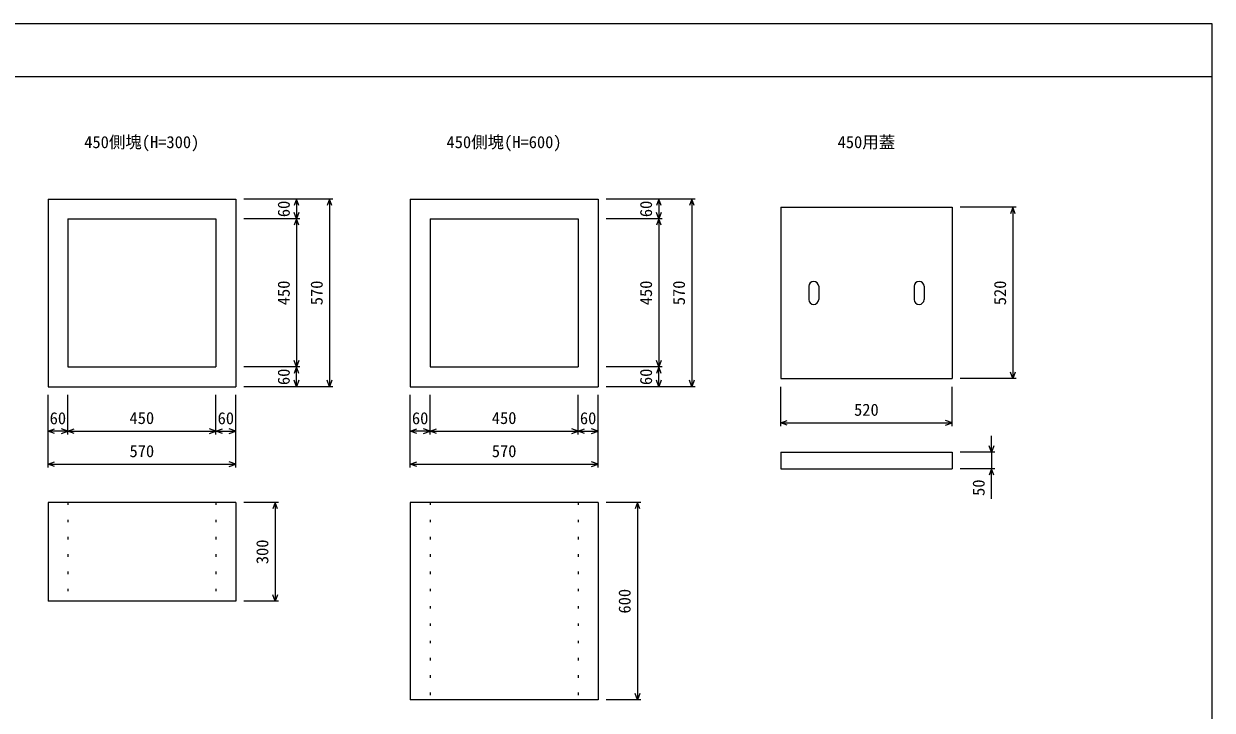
# Model space of a CAD drawing. Units: millimetres, scale not verified. Extents: x -12600 to 12600, y -8910 to 8910.
# Drawn here: x -1740 to 1868, y -4908 to -2823 of the extents above; entities that cross this region are included whole.
import ezdxf
from ezdxf.enums import TextEntityAlignment as Align

# ---------------------------------------------------------------- set-up
doc = ezdxf.new("R2010")
doc.units = ezdxf.units.MM
doc.header["$LTSCALE"] = 30
doc.linetypes.add('DOTTED', pattern=[1.75, 0.25, -1.5])
for name, color, linetype, lineweight in [('0-0_DIM', 7, 'Continuous', 25), ('0-4_OUTLINE', 3, 'Continuous', 25), ('0-5_OUTLINE2', 4, 'DOTTED', 25), ('0-6_TXT', 7, 'Continuous', 25)]:
    doc.layers.add(name, color=color, linetype=linetype, lineweight=lineweight)
doc.styles.add('ＭＳ ゴシック', font='')
doc.styles.get('ＭＳ ゴシック').set_extended_font_data('MS Gothic')

msp = doc.modelspace()

# ---------------------------------------------------------------- linework, layer by layer
at = {"layer": '0-0_DIM'}
for p, q in [((-4631.52, -2983.43), (1868.48, -2983.43)), ((-801.52, -3355.81), (-1071.52, -3355.81)), ((-911.52, -3355.81), (-911.52, -3415.81)), ((-811.52, -3355.81), (-811.52, -3925.81)), ((298.48, -3355.81), (28.48, -3355.81)), ((188.48, -3355.81), (188.48, -3415.81)), ((288.48, -3355.81), (288.48, -3925.81)), ((1273.48, -3380.81), (1103.48, -3380.81)), ((1263.48, -3380.81), (1263.48, -3900.81)), ((-901.52, -3415.81), (-1071.52, -3415.81)), ((-911.52, -3415.81), (-911.52, -3865.81)), ((198.48, -3415.81), (28.48, -3415.81)), ((188.48, -3415.81), (188.48, -3865.81)), ((-901.52, -3865.81), (-1071.52, -3865.81)), ((-911.52, -3925.81), (-911.52, -3865.81)), ((198.48, -3865.81), (28.48, -3865.81)), ((188.48, -3925.81), (188.48, -3865.81)), ((-801.52, -3925.81), (-1071.52, -3925.81)), ((298.48, -3925.81), (28.48, -3925.81)), ((558.48, -4045.81), (558.48, -3925.81)), ((1078.48, -4045.81), (1078.48, -3925.81)), ((1273.48, -3900.81), (1103.48, -3900.81)), ((-1666.52, -4170.81), (-1666.52, -3950.81)), ((-1606.52, -4070.81), (-1606.52, -3950.81)), ((-1156.52, -4070.81), (-1156.52, -3950.81)), ((-1096.52, -4170.81), (-1096.52, -3950.81)), ((-566.52, -4170.81), (-566.52, -3950.81)), ((-506.52, -4070.81), (-506.52, -3950.81)), ((-56.52, -4070.81), (-56.52, -3950.81)), ((3.48, -4170.81), (3.48, -3950.81)), ((558.48, -4035.81), (1078.48, -4035.81)), ((-1606.52, -4060.81), (-1666.52, -4060.81)), ((-1606.52, -4060.81), (-1156.52, -4060.81)), ((-1156.52, -4060.81), (-1096.52, -4060.81)), ((-506.52, -4060.81), (-566.52, -4060.81)), ((-506.52, -4060.81), (-56.52, -4060.81)), ((-56.52, -4060.81), (3.48, -4060.81)), ((1198.48, -4124.8), (1198.48, -4074.8)), ((1208.48, -4124.8), (1103.48, -4124.8)), ((1198.48, -4124.8), (1198.48, -4174.8)), ((-1666.52, -4160.81), (-1096.52, -4160.81)), ((-566.52, -4160.81), (3.48, -4160.81)), ((1208.48, -4174.8), (1103.48, -4174.8)), ((1198.48, -4266.84), (1198.48, -4174.8)), ((-966.52, -4277.27), (-1071.52, -4277.27)), ((-976.52, -4277.27), (-976.52, -4577.27)), ((133.48, -4277.27), (28.48, -4277.27)), ((123.48, -4277.27), (123.48, -4877.27)), ((-966.52, -4577.27), (-1071.52, -4577.27)), ((133.48, -4877.27), (28.48, -4877.27))]:
    msp.add_line(p, q, dxfattribs=at)
msp.add_lwpolyline([(-4631.52, -6823.43), (1868.48, -6823.43), (1868.48, -2823.43), (-4631.52, -2823.43)], close=True, dxfattribs=at)
for points in [[(-904.44, -3375.27), (-911.52, -3355.81), (-918.61, -3375.27)], [(-804.44, -3375.27), (-811.52, -3355.81), (-818.61, -3375.27)], [(195.56, -3375.27), (188.48, -3355.81), (181.39, -3375.27)], [(295.56, -3375.27), (288.48, -3355.81), (281.39, -3375.27)], [(1270.56, -3400.27), (1263.48, -3380.81), (1256.39, -3400.27)], [(-904.44, -3396.35), (-911.52, -3415.81), (-918.61, -3396.35)], [(-904.44, -3435.27), (-911.52, -3415.81), (-918.61, -3435.27)], [(195.56, -3396.35), (188.48, -3415.81), (181.39, -3396.35)], [(195.56, -3435.27), (188.48, -3415.81), (181.39, -3435.27)], [(-904.44, -3846.35), (-911.52, -3865.81), (-918.61, -3846.35)], [(195.56, -3846.35), (188.48, -3865.81), (181.39, -3846.35)], [(-904.44, -3885.27), (-911.52, -3865.81), (-918.61, -3885.27)], [(195.56, -3885.27), (188.48, -3865.81), (181.39, -3885.27)], [(1270.56, -3881.35), (1263.48, -3900.81), (1256.39, -3881.35)], [(-904.44, -3906.35), (-911.52, -3925.81), (-918.61, -3906.35)], [(-804.44, -3906.35), (-811.52, -3925.81), (-818.61, -3906.35)], [(195.56, -3906.35), (188.48, -3925.81), (181.39, -3906.35)], [(295.56, -3906.35), (288.48, -3925.81), (281.39, -3906.35)], [(577.93, -4042.9), (558.48, -4035.81), (577.93, -4028.73)], [(1059.02, -4042.9), (1078.48, -4035.81), (1059.02, -4028.73)], [(-1647.07, -4067.9), (-1666.52, -4060.81), (-1647.07, -4053.73)], [(-1625.98, -4067.9), (-1606.52, -4060.81), (-1625.98, -4053.73)], [(-1587.07, -4067.9), (-1606.52, -4060.81), (-1587.07, -4053.73)], [(-1175.98, -4067.9), (-1156.52, -4060.81), (-1175.98, -4053.73)], [(-1137.07, -4067.9), (-1156.52, -4060.81), (-1137.07, -4053.73)], [(-1115.98, -4067.9), (-1096.52, -4060.81), (-1115.98, -4053.73)], [(-547.07, -4067.9), (-566.52, -4060.81), (-547.07, -4053.73)], [(-525.98, -4067.9), (-506.52, -4060.81), (-525.98, -4053.73)], [(-487.07, -4067.9), (-506.52, -4060.81), (-487.07, -4053.73)], [(-75.98, -4067.9), (-56.52, -4060.81), (-75.98, -4053.73)], [(-37.07, -4067.9), (-56.52, -4060.81), (-37.07, -4053.73)], [(-15.98, -4067.9), (3.48, -4060.81), (-15.98, -4053.73)], [(1205.56, -4105.34), (1198.48, -4124.8), (1191.39, -4105.34)], [(-1647.07, -4167.9), (-1666.52, -4160.81), (-1647.07, -4153.73)], [(-1115.98, -4167.9), (-1096.52, -4160.81), (-1115.98, -4153.73)], [(-547.07, -4167.9), (-566.52, -4160.81), (-547.07, -4153.73)], [(-15.98, -4167.9), (3.48, -4160.81), (-15.98, -4153.73)], [(1205.56, -4194.25), (1198.48, -4174.8), (1191.39, -4194.25)], [(-969.44, -4296.72), (-976.52, -4277.27), (-983.61, -4296.72)], [(130.56, -4296.72), (123.48, -4277.27), (116.39, -4296.72)], [(-969.44, -4557.81), (-976.52, -4577.27), (-983.61, -4557.81)], [(130.56, -4857.81), (123.48, -4877.27), (116.39, -4857.81)]]:
    msp.add_lwpolyline(points, dxfattribs=at)
at = {"layer": '0-4_OUTLINE'}
for p, q in [((-1666.52, -3355.81), (-1666.52, -3925.81)), ((-1666.52, -3355.81), (-1096.52, -3355.81)), ((-1096.52, -3355.81), (-1096.52, -3925.81)), ((-566.52, -3355.81), (-566.52, -3925.81)), ((-566.52, -3355.81), (3.48, -3355.81)), ((3.48, -3355.81), (3.48, -3925.81)), ((-1606.52, -3415.81), (-1156.52, -3415.81)), ((-1156.52, -3415.81), (-1156.52, -3865.81)), ((-506.52, -3415.81), (-56.52, -3415.81)), ((-56.52, -3415.81), (-56.52, -3865.81)), ((643.48, -3620.81), (643.48, -3660.81)), ((673.48, -3620.81), (673.48, -3660.81)), ((963.48, -3620.81), (963.48, -3660.81)), ((993.48, -3620.81), (993.48, -3660.81)), ((-1666.52, -3925.81), (-1096.52, -3925.81)), ((-566.52, -3925.81), (3.48, -3925.81)), ((558.48, -4124.8), (558.48, -4174.8)), ((558.48, -4174.8), (1078.48, -4174.8)), ((-1096.52, -4277.27), (-1666.52, -4277.27)), ((-1666.52, -4277.27), (-1666.52, -4577.27)), ((3.48, -4277.27), (-566.52, -4277.27)), ((-566.52, -4277.27), (-566.52, -4877.27)), ((3.48, -4277.27), (3.48, -4877.27)), ((3.48, -4877.27), (-566.52, -4877.27))]:
    msp.add_line(p, q, dxfattribs=at)
for points in [[(558.48, -3380.81), (558.48, -3900.81), (1078.48, -3900.81)], [(558.48, -3380.81), (1078.48, -3380.81), (1078.48, -3900.81)], [(-1606.52, -3415.81), (-1606.52, -3865.81), (-1156.52, -3865.81)], [(-506.52, -3415.81), (-506.52, -3865.81), (-56.52, -3865.81)], [(558.48, -4124.8), (1078.48, -4124.8), (1078.48, -4174.8)], [(-1096.52, -4277.27), (-1096.52, -4577.27), (-1666.52, -4577.27)]]:
    msp.add_lwpolyline(points, dxfattribs=at)
for centre, start, end in [((658.48, -3620.81), 0, 180), ((978.48, -3620.81), 0, 180), ((658.48, -3660.81), 180, 0), ((978.48, -3660.81), 180, 0)]:
    msp.add_arc(centre, 15, start, end, dxfattribs=at)
at = {"layer": '0-5_OUTLINE2'}
for p, q in [((-1606.52, -4277.27), (-1606.52, -4577.27)), ((-1156.52, -4277.27), (-1156.52, -4577.27)), ((-506.52, -4277.27), (-506.52, -4877.27)), ((-56.52, -4277.27), (-56.52, -4877.27))]:
    msp.add_line(p, q, dxfattribs=at)

# ---------------------------------------------------------------- texts
at = {"layer": '0-0_DIM', "style": 'ＭＳ ゴシック'}
for s, p in [('60', (-921.52, -3410.81)), ('60', (178.48, -3410.81)), ('450', (-921.52, -3678.31)), ('570', (-821.52, -3678.31)), ('450', (178.48, -3678.31)), ('570', (278.48, -3678.31)), ('520', (1253.48, -3678.31)), ('60', (-921.52, -3920.81)), ('60', (178.48, -3920.81)), ('50', (1188.48, -4257.48)), ('300', (-986.52, -4464.77)), ('600', (113.48, -4614.77))]:
    msp.add_text(s, height=36.66, rotation=90, dxfattribs=at).set_placement(p, align=Align.BOTTOM_LEFT)
for s, p in [('60', (-1661.52, -4050.81)), ('450', (-1419.02, -4050.13)), ('60', (-1151.52, -4050.81)), ('60', (-561.52, -4050.81)), ('450', (-319.02, -4050.13)), ('60', (-51.52, -4050.81)), ('520', (780.98, -4025.13)), ('570', (-1419.02, -4150.81)), ('570', (-319.02, -4150.81))]:
    msp.add_text(s, height=36.66, dxfattribs=at).set_placement(p, align=Align.BOTTOM_LEFT)
at = {"layer": '0-6_TXT', "style": 'ＭＳ ゴシック'}
for s, p in [('450側塊(H=300)', (-1556.52, -3212.23)), ('450側塊(H=600)', (-456.52, -3212.23)), ('450用蓋', (730.98, -3212.23))]:
    msp.add_text(s, height=36.66, dxfattribs=at).set_placement(p, align=Align.BOTTOM_LEFT)

doc.saveas('drawing.dxf')
